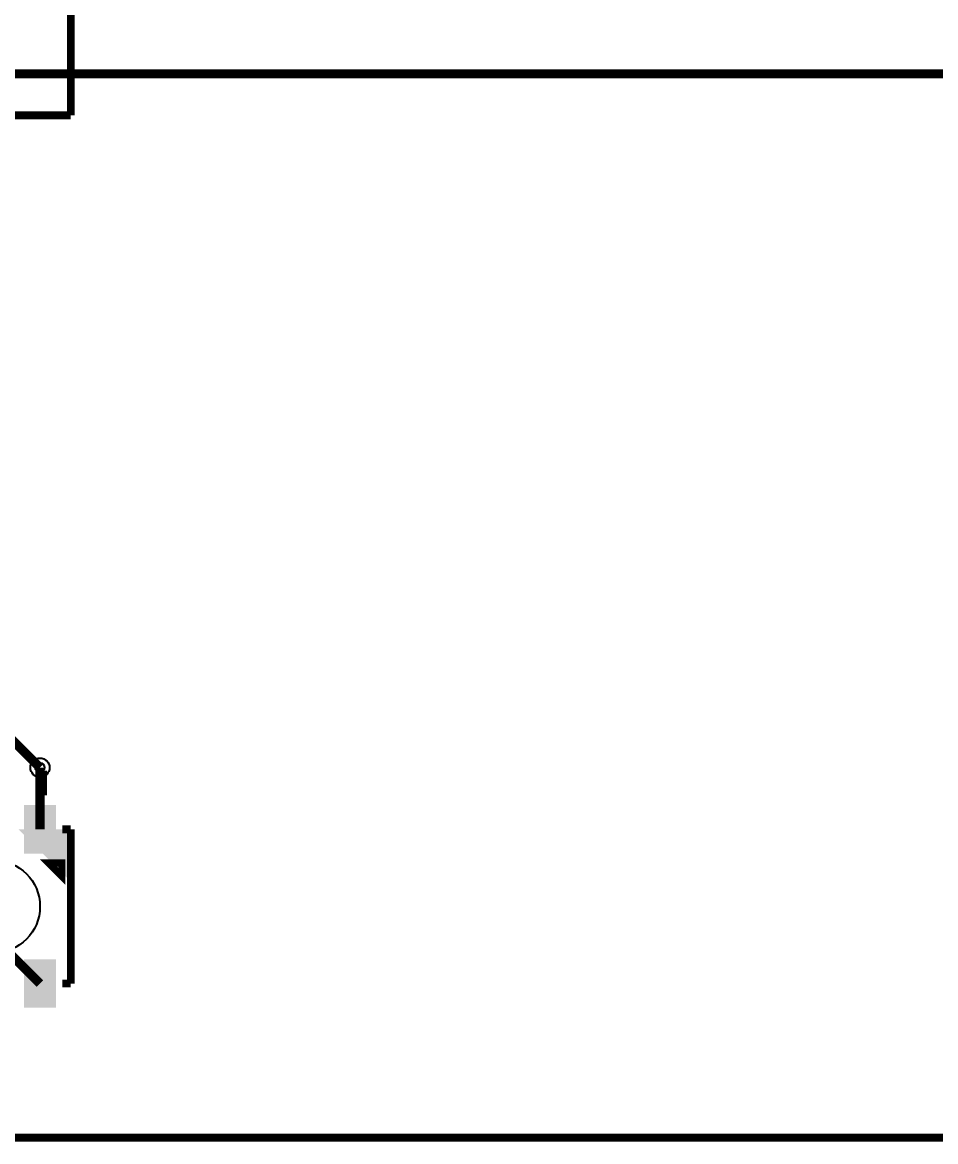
# Model space of a CAD drawing. Header units: millimetres. Extents: x -103 to 103, y -53 to 55.
# Drawn here: x 1.93 to 31.55, y -52.63 to -16.33 of the extents above; entities that cross this region are included whole.
import ezdxf

# ---------------------------------------------------------------- set-up
doc = ezdxf.new("R2010")
doc.units = ezdxf.units.MM
for name, color, linetype, true_color in [('BoardOutLine', 7, 'Continuous', 0xff00ff), ('BottomLayer', 7, 'Continuous', 0x0000ff), ('Document', 7, 'Continuous', 0xffffff), ('Hole', 7, 'Continuous', 0x222222), ('Inner1', 7, 'Continuous', 0x999966), ('Multi-Layer', 7, 'Continuous', 0xc0c0c0), ('TopLayer', 7, 'Continuous', 0xff0000), ('TopPasteMaskLayer', 7, 'Continuous', 0x808080), ('TopSilkLayer', 7, 'Continuous', 0xffcc00), ('TopSolderMaskLayer', 7, 'Continuous', 0x800080)]:
    doc.layers.add(name, color=color, linetype=linetype, true_color=true_color)

msp = doc.modelspace()

# ---------------------------------------------------------------- hatches: boundary and pattern name
at = {"layer": 'Document'}
msp.add_hatch(color=256, dxfattribs=at).paths.add_polyline_path([(1.9, -42.5), (1.8, -42.5), (1.9, -42.6), (3.5, -44.2), (3.5, -42.5)])
at = {"layer": 'TopLayer'}
for points in [[(2.001, -43.251), (2.001, -41.749), (2.999, -41.749), (2.999, -43.251)], [(2.001, -48.249), (2.001, -46.751), (2.999, -46.751), (2.999, -48.249)]]:
    msp.add_hatch(color=256, dxfattribs=at).paths.add_polyline_path(points)
at = {"layer": 'TopPasteMaskLayer'}
for points in [[(2.001, -43.251), (2.001, -41.749), (2.999, -41.749), (2.999, -43.251)], [(2.001, -48.249), (2.001, -46.751), (2.999, -46.751), (2.999, -48.249)]]:
    msp.add_hatch(color=256, dxfattribs=at).paths.add_polyline_path(points)
at = {"layer": 'TopSolderMaskLayer'}
for points in [[(1.984, -43.289), (1.984, -41.711), (3.016, -41.711), (3.016, -43.289)], [(1.984, -48.287), (1.984, -46.713), (3.016, -46.713), (3.016, -48.287)]]:
    msp.add_hatch(color=256, dxfattribs=at).paths.add_polyline_path(points)

# ---------------------------------------------------------------- linework, layer by layer
at = {"layer": 'BoardOutLine', "const_width": 0.254}
msp.add_lwpolyline([(-102.5, 52.5), (102.5, 52.5), (102.5, -52.5), (-102.5, -52.5), (-102.5, 52.5)], close=True, dxfattribs=at)
at = {"layer": 'BottomLayer', "const_width": 0.3}
msp.add_lwpolyline([(2.5, -40.5), (1.09, -39.09), (-14, -39.09)], dxfattribs=at)
at = {"layer": 'Hole'}
msp.add_circle((2.5, -40.5), 0.152, dxfattribs=at)
at = {"layer": 'Inner1', "const_width": 0.3}
msp.add_lwpolyline([(-41.75, -14.501), (-41.999, -14.75), (-41.999, -18.001), (78.25, -18.001), (83.251, -13), (83.25, -3), (85, -1.19)], dxfattribs=at)
at = {"layer": 'Multi-Layer'}
msp.add_circle((2.5, -40.5), 0.31, dxfattribs=at)
at = {"layer": 'TopLayer', "const_width": 0.3}
for points in [[(2.499, -47.501), (-9.751, -35.25), (-24.001, -35.25), (-30.5, -41.75), (-30.5, -42.499)], [(2.5, -42.501), (2.5, -40.501)]]:
    msp.add_lwpolyline(points, dxfattribs=at)
at = {"layer": 'TopSilkLayer', "const_width": 0.254}
for points in [[(3.5, -19.35), (3.5, -4.35)], [(-11.5, -19.35), (3.5, -19.35)], [(2.6, -40.6), (2.6, -41.4)], [(3.23, -42.501), (3.5, -42.501)], [(3.5, -47.501), (3.5, -42.501)], [(3.23, -47.501), (3.5, -47.501)]]:
    msp.add_lwpolyline(points, dxfattribs=at)
msp.add_lwpolyline([(2.8, -43.601), (3.2, -43.601), (3.2, -44.001), (2.8, -43.601)], close=True, dxfattribs=at)
at = {"layer": 'TopSilkLayer'}
msp.add_circle((1, -45.001), 1.5, dxfattribs=at)

doc.saveas('drawing.dxf')
